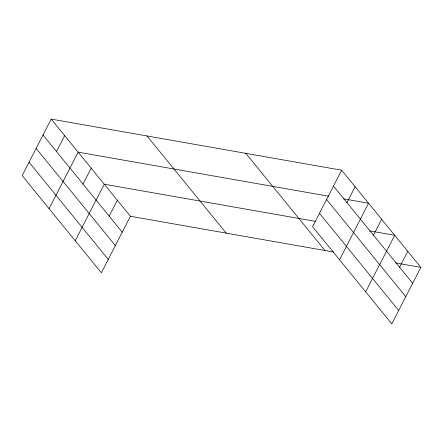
<?xml version="1.0" encoding="UTF-8"?>
<svg xmlns="http://www.w3.org/2000/svg" width="443" height="443" viewBox="0 0 443 443"><rect width="100%" height="100%" fill="white"/><g stroke="black" fill="none" stroke-linecap="round" stroke-linejoin="round"><path stroke-width="0.66" d="M51.194 119.112L22.15 175.627L101.358 272.794L130.408 216.278L51.194 119.112L341.642 170.206L420.85 267.373L391.806 323.888L312.592 226.722L341.642 170.206M56.488 151.534L64.661 135.63M49.084 208.664L78.129 152.148L328.634 196.216M83.024 184.083L91.197 168.179M75.221 240.732L104.266 184.216L315.505 221.373M109.166 216.151L117.334 200.247M346.93 202.628L355.103 186.724M339.526 259.759L368.57 203.243L343.281 198.791M373.466 235.178L381.639 219.274M365.663 291.821L394.713 235.305L369.418 230.858M399.608 267.24L407.781 251.342M130.408 216.278L333.657 252.034M395.555 262.926L420.85 267.373M333.468 186.104L412.677 283.276M326.58 199.511L405.788 296.677M319.481 213.316L398.694 310.488M245.793 153.344L325.001 250.511M147.043 135.973L226.251 233.14M43.021 135.015L122.235 232.182M36.132 148.416L115.346 245.583M29.039 162.227L108.247 259.393"/></g></svg>
